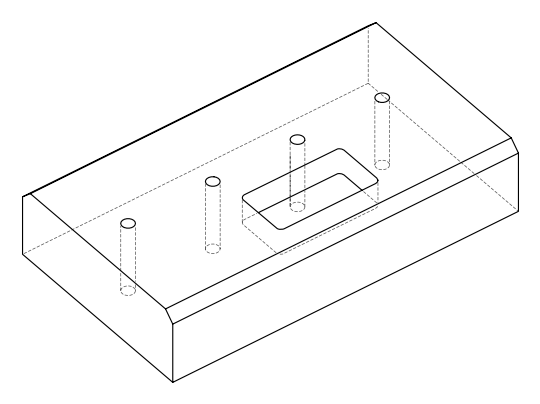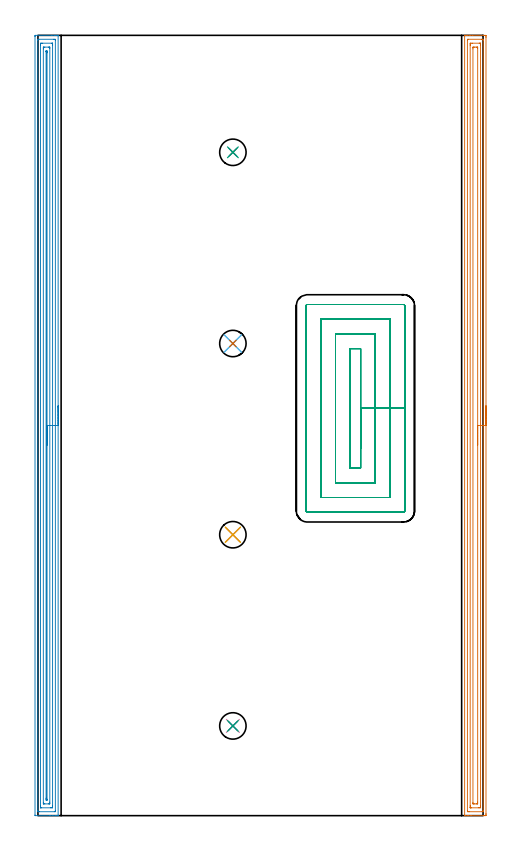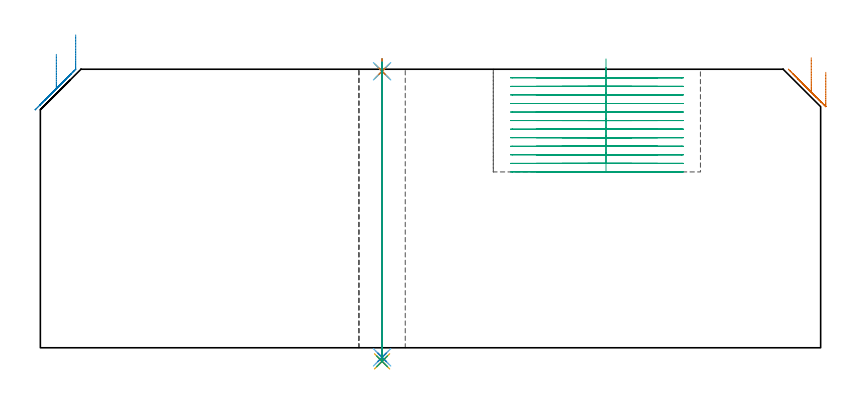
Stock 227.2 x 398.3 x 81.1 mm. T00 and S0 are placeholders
(PLAN: 15 operations, 10 tool changes, 55 min)
(1 AREA_MILL | FG_CHAMFER_SURFACE | UGT0205_001 | 13 min | 23658 mm3)
(2 AREA_MILL_1 | FG_CHAMFER_SURFACE_1 | UGT0205_001 | 16.12 min | 27727 mm3)
(3 MILL_RECTANGULAR_POCKET | POCKET_RECTANGULAR_STRAIGHT | NXT0201_013 | Follow Part, ap 2.5, ae 75% | 22.97 min | 208403 mm3)
(4 SPOT_DRILL | STEP1HOLE | NXT0321_9005460120000 | 0.03 min | 0 mm3)
(5 SPOT_DRILL_1 | STEP1HOLE_1 | NXT0321_9005460120000 | 0.03 min | 2 mm3)
(6 SPOT_DRILL_2 | STEP1HOLE_2 | NXT0321_9005460120000 | 0.03 min | 11 mm3)
(7 SPOT_DRILL_3 | STEP1HOLE_3 | NXT0321_9005460120000 | 0.03 min | 17 mm3)
(8 DRILL_THROUGH_HOLE_INTO_CENTER | STEP1HOLE | NXT0301_042 | 0.35 min | 3199 mm3)
(9 DRILL_TO_ENLARGE_THROUGH_HOLE | STEP1HOLE | NXT0301_102 | 0.35 min | 8376 mm3)
(10 DRILL_THROUGH_HOLE_INTO_CENTER_1 | STEP1HOLE_1 | NXT0301_042 | 0.35 min | 3169 mm3)
(11 DRILL_TO_ENLARGE_THROUGH_HOLE_1 | STEP1HOLE_1 | NXT0301_102 | 0.35 min | 8397 mm3)
(12 DRILL_THROUGH_HOLE_INTO_CENTER_2 | STEP1HOLE_2 | NXT0301_042 | 0.35 min | 3190 mm3)
(13 DRILL_TO_ENLARGE_THROUGH_HOLE_2 | STEP1HOLE_2 | NXT0301_102 | 0.35 min | 8386 mm3)
(14 DRILL_THROUGH_HOLE_INTO_CENTER_3 | STEP1HOLE_3 | NXT0301_042 | 0.35 min | 3182 mm3)
(15 DRILL_TO_ENLARGE_THROUGH_HOLE_3 | STEP1HOLE_3 | NXT0301_102 | 0.35 min | 8405 mm3)
(TOOL UGT0205_001 | Chamfer Mill 20 x 3 x 45 deg. | D20 FL50 Z2)
(TOOL NXT0201_013 | ENDMILL 10mm | D10 FL30 Z4)
(TOOL NXT0321_9005460120000 | NC Spot Drill, 142deg, 12mm, Carbide, Uncoated | D12 PA142 FL30 Z2)
(TOOL NXT0301_042 | Carbide Drill 7.1mm [860.1-0710-057A1-MM 2214] | D7.1 PA140 FL85 Z2)
(TOOL NXT0301_102 | Carbide Drill 13.5mm [860.1-1350-108A1-MM 2214] | D13.5 PA140 FL123 Z2)
(OP 1 AREA_MILL)
G17 G21 G94 G90
T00 M6
G54
G17 G0 G90 X228.7 Y209.15 S1061 M3
G43 Z91.1 H0
Z80.2
G94 G1 Y209.112 Z79.328 F250.
Y208.998 Z78.463
Y208.809 Z77.612
Y208.547 Z76.78
Y208.213 Z75.974
Y207.81 Z75.2
Y207.342 Z74.464
Y206.81 Z73.772
Y206.221 Z73.129
Y205.578 Z72.539
Y204.886 Z72.008
Y204.15 Z71.54
Y203.376 Z71.137
Y202.57 Z70.803
Y201.738 Z70.541
Y200.886 Z70.352
Y200.022 Z70.238
Y199.15 Z70.2
Y0.962
X228.699 Y0.63 Z70.201
X228.694 Y0.073 Z70.203
X228.692 Y0.008 Z70.206
X228.14 Y0.004 Z70.757
X227.514 Y0. Z71.384
X221.027 Z77.868
X219.613 Z79.283
X219.249 Z79.646
X218.258 Z80.641
X217.845 Y0.007 Z81.046
X217.803 Y0.01 Z81.088
X217.8 Y0.183 Z81.1
Y398.117
X217.803 Y398.29 Z81.088
X217.845 Y398.293 Z81.046
X218.259 Y398.3 Z80.641
X218.52 Z80.38
X219.249 Z79.646
X220.502 Z78.395
X221.916 Z76.979
X227.514 Z71.384
X228.14 Y398.296 Z70.757
X228.692 Y398.292 Z70.206
X228.694 Y398.227 Z70.203
X228.699 Y397.67 Z70.201
X228.7 Y397.107 Z70.2
Y199.15
X227.286 Z71.614
X227.285 Y2.419 Z71.615
X227.284 Y2.386 Z71.616
X227.251 Y2.01 Z71.649
X226.777 Y2.001 Z72.123
X220.138 Y2. Z78.762
X219.664 Y2.001 Z79.236
X219.249 Y2.01 Z79.651
X219.216 Y2.419 Z79.684
X219.215 Y2.453 Z79.685
Y395.881
X219.216 Y395.914 Z79.684
X219.249 Y396.29 Z79.651
X219.723 Y396.299 Z79.177
X226.362 Y396.3 Z72.538
X226.836 Y396.299 Z72.064
X227.251 Y396.29 Z71.649
X227.284 Y395.881 Z71.616
X227.285 Y395.847 Z71.615
X227.286 Y199.15 Z71.614
X225.872 Z73.028
X225.871 Y5.102 Z73.029
X225.87 Y4.702 Z73.03
X225.867 Y4.207 Z73.033
X225.865 Y4.017 Z73.035
X225.674 Y4.005 Z73.226
X225.473 Y4.002 Z73.427
X224.79 Y4. Z74.11
X221.233 Z77.667
X221.027 Y4.001 Z77.873
X220.821 Y4.003 Z78.079
X220.684 Y4.007 Z78.216
X220.639 Y4.01 Z78.261
X220.635 Y4.028 Z78.265
X220.632 Y4.074 Z78.268
X220.63 Y4.207 Z78.27
X220.629 Y4.608 Z78.271
X220.628 Y5.102 Z78.272
X220.629 Y393.198 Z78.271
X220.63 Y393.598 Z78.27
X220.633 Y394.093 Z78.267
X220.635 Y394.283 Z78.265
X220.826 Y394.295 Z78.074
X221.027 Y394.298 Z77.873
X221.71 Y394.3 Z77.19
X225.267 Z73.633
X225.473 Y394.299 Z73.427
X225.679 Y394.297 Z73.221
X225.816 Y394.293 Z73.084
X225.861 Y394.29 Z73.039
X225.865 Y394.272 Z73.035
X225.868 Y394.226 Z73.032
X225.87 Y394.093 Z73.03
X225.871 Y393.692 Z73.029
X225.872 Y393.198 Z73.028
Y199.15
X224.457 Z74.443
Y6.89
X224.453 Y6.127 Z74.447
X224.451 Y6.022 Z74.449
X224.358 Y6.01 Z74.542
X224.137 Y6.005 Z74.763
X223.695 Y6. Z75.205
X222.805 Z76.095
X222.362 Y6.005 Z76.538
X222.142 Y6.01 Z76.758
X222.049 Y6.02 Z76.851
X222.048 Y6.093 Z76.852
X222.043 Y6.763 Z76.857
Y391.41
X222.047 Y392.173 Z76.853
X222.049 Y392.278 Z76.851
X222.142 Y392.29 Z76.758
X222.363 Y392.295 Z76.537
X222.805 Y392.3 Z76.095
X223.695 Z75.205
X224.138 Y392.295 Z74.762
X224.358 Y392.29 Z74.542
X224.451 Y392.28 Z74.449
X224.452 Y392.207 Z74.448
X224.457 Y391.537 Z74.443
Y199.15
Y198.278 Z74.481
Y197.414 Z74.595
Y196.562 Z74.783
Y195.73 Z75.046
Y194.924 Z75.38
Y194.15 Z75.782
Y193.414 Z76.251
Y192.722 Z76.782
Y192.079 Z77.372
Y191.49 Z78.015
Y190.958 Z78.707
Y190.49 Z79.443
Y190.087 Z80.216
Y189.753 Z81.022
Y189.491 Z81.854
Y189.302 Z82.706
Y189.188 Z83.571
Y189.15 Z84.443
G0 Z91.1
M5
M2
(OP 2 AREA_MILL_1)
G17 G21 G94 G90
T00 M6
G54
G17 G0 G90 X10.3 Y209.15 S1061 M3
G43 Z91.1 H0
G94 G1 Y209.112 Z90.228 F250.
Y208.998 Z89.363
Y208.809 Z88.512
Y208.547 Z87.68
Y208.213 Z86.874
Y207.81 Z86.1
Y207.342 Z85.364
Y206.81 Z84.672
Y206.221 Z84.029
Y205.578 Z83.439
Y204.886 Z82.908
Y204.15 Z82.44
Y203.376 Z82.037
Y202.57 Z81.703
Y201.738 Z81.441
Y200.887 Z81.252
Y200.022 Z81.138
Y199.15 Z81.1
Y0.183
X10.297 Y0.01 Z81.088
X10.253 Y0.006 Z81.045
X9.838 Y0. Z80.638
X9.576 Z80.376
X8.847 Z79.642
X7.593 Z78.39
X6.179 Z76.975
X-1.199 Z69.598
X-1.492 Y0.01 Z69.306
X-1.499 Y0.302 Z69.299
X-1.5 Y397.67 Z69.3
X-1.497 Y398. Z69.302
X-1.492 Y398.29 Z69.306
X-1.199 Y398.3 Z69.598
X7.068 Z77.863
X8.483 Z79.279
X8.847 Z79.642
X9.576 Z80.376
X9.838 Z80.638
X10.253 Y398.294 Z81.045
X10.297 Y398.29 Z81.088
X10.3 Y398.117 Z81.1
Y199.15
X8.886 Z79.686
X8.885 Y2.419 Z79.685
X8.883 Y2.382 Z79.683
X8.847 Y2.01 Z79.647
X8.373 Y2.001 Z79.173
X0.842 Y2. Z71.642
X0.368 Y2.001 Z71.168
X-0.047 Y2.01 Z70.753
X-0.083 Y2.419 Z70.717
X-0.085 Y2.457 Z70.715
Y395.881
X-0.084 Y395.918 Z70.716
X-0.047 Y396.29 Z70.753
X0.427 Y396.299 Z71.227
X7.958 Y396.3 Z78.758
X8.432 Y396.299 Z79.232
X8.847 Y396.29 Z79.647
X8.883 Y395.881 Z79.683
X8.885 Y395.843 Z79.685
X8.886 Y199.15 Z79.686
X7.472 Z78.272
X7.471 Y5.102 Z78.271
X7.47 Y4.697 Z78.27
X7.467 Y4.207 Z78.267
X7.464 Y4.014 Z78.264
X7.27 Y4.004 Z78.07
X7.068 Y4.002 Z77.868
X6.385 Y4. Z77.185
X1.732 Y4.001 Z72.532
X1.526 Y4.003 Z72.326
X1.388 Y4.007 Z72.188
X1.342 Y4.01 Z72.142
X1.335 Y4.026 Z72.135
X1.333 Y4.073 Z72.133
X1.33 Y4.207 Z72.13
X1.329 Y4.612 Z72.129
X1.328 Y5.102 Z72.128
X1.329 Y393.198 Z72.129
X1.33 Y393.603 Z72.13
X1.333 Y394.093 Z72.133
X1.335 Y394.286 Z72.135
X1.53 Y394.296 Z72.33
X1.732 Y394.298 Z72.532
X2.415 Y394.3 Z73.215
X7.068 Y394.299 Z77.868
X7.274 Y394.297 Z78.074
X7.412 Y394.293 Z78.212
X7.458 Y394.29 Z78.258
X7.465 Y394.274 Z78.265
X7.467 Y394.227 Z78.267
X7.47 Y394.093 Z78.27
X7.471 Y393.688 Z78.271
X7.472 Y393.198 Z78.272
Y199.15
X6.057 Z76.857
Y6.89
X6.053 Y6.122 Z76.853
X6.051 Y6.017 Z76.851
X5.953 Y6.01 Z76.753
X5.732 Y6.005 Z76.532
X5.289 Y6. Z76.089
X3.511 Z74.311
X3.066 Y6.004 Z73.866
X2.847 Y6.01 Z73.647
X2.75 Y6.016 Z73.55
X2.748 Y6.09 Z73.548
X2.743 Y6.767 Z73.543
Y391.41
X2.747 Y392.178 Z73.547
X2.749 Y392.283 Z73.549
X2.847 Y392.29 Z73.647
X3.068 Y392.295 Z73.868
X3.511 Y392.3 Z74.311
X5.289 Z76.089
X5.733 Y392.296 Z76.533
X5.953 Y392.29 Z76.753
X6.05 Y392.284 Z76.85
X6.052 Y392.21 Z76.852
X6.057 Y391.533 Z76.857
Y199.15
X4.643 Z75.443
Y8.434
X4.641 Y8.19 Z75.441
X4.637 Y8.028 Z75.437
X4.636 Y8.008 Z75.436
X4.631 Y8.006 Z75.431
X4.611 Y8.002 Z75.411
X4.569 Y8.001 Z75.369
X4.4 Y8.002 Z75.2
X4.179 Y8.006 Z74.979
X4.163 Y8.018 Z74.963
X4.161 Y8.025 Z74.961
X4.158 Y8.678 Z74.958
X4.157 Y8.923 Z74.957
Y389.866
X4.159 Y390.111 Z74.959
X4.162 Y390.273 Z74.962
X4.164 Y390.292 Z74.964
X4.169 Y390.294 Z74.969
X4.189 Y390.298 Z74.989
X4.231 Y390.299 Z75.031
X4.4 Y390.298 Z75.2
X4.621 Y390.294 Z75.421
X4.637 Y390.282 Z75.437
X4.639 Y390.275 Z75.439
X4.642 Y389.622 Z75.442
X4.643 Y389.377 Z75.443
Y199.15
Y198.278 Z75.481
Y197.414 Z75.595
Y196.562 Z75.784
Y195.73 Z76.046
Y194.924 Z76.38
Y194.15 Z76.783
Y193.414 Z77.252
Y192.722 Z77.783
Y192.079 Z78.372
Y191.49 Z79.015
Y190.958 Z79.707
Y190.49 Z80.443
Y190.087 Z81.217
Y189.753 Z82.023
Y189.491 Z82.855
Y189.302 Z83.707
Y189.188 Z84.572
Y189.15 Z85.443
G0 Z91.1
M5
M2
(OP 3 MILL_RECTANGULAR_POCKET)
G17 G21 G94 G90
T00 M6
G54
G17 G0 G90 X164.7 Y187.405 S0 M3
G43 Z91.1 H0
Z84.1
G94 G1 Y207.9 Z78.608 F250.
Y238.4 F500.
X159.4
Y177.4
X164.7
Y207.9
X172.2
Y245.9
X151.9
Y169.9
X172.2
Y207.9
X179.7
Y253.4
X144.4
Y162.4
X179.7
Y207.9
X187.2
Y260.3
G3 X186.6 Y260.9 R0.6
G1 X137.5
G3 X136.9 Y260.3 R0.6
G1 Y155.5
G3 X137.5 Y154.9 R0.6
G1 X186.6
G3 X187.2 Y155.5 R0.6
G1 Y207.9
Y208.9
G0 X164.7 Y187.405 Z81.608
G1 Y207.9 Z76.117 F250.
Y238.4 F500.
X159.4
Y177.4
X164.7
Y207.9
X172.2
Y245.9
X151.9
Y169.9
X172.2
Y207.9
X179.7
Y253.4
X144.4
Y162.4
X179.7
Y207.9
X187.2
Y260.3
G3 X186.6 Y260.9 R0.6
G1 X137.5
G3 X136.9 Y260.3 R0.6
G1 Y155.5
G3 X137.5 Y154.9 R0.6
G1 X186.6
G3 X187.2 Y155.5 R0.6
G1 Y207.9
Y208.9
G0 X164.7 Y187.405 Z79.117
G1 Y207.9 Z73.625 F250.
Y238.4 F500.
X159.4
Y177.4
X164.7
Y207.9
X172.2
Y245.9
X151.9
Y169.9
X172.2
Y207.9
X179.7
Y253.4
X144.4
Y162.4
X179.7
Y207.9
X187.2
Y260.3
G3 X186.6 Y260.9 R0.6
G1 X137.5
G3 X136.9 Y260.3 R0.6
G1 Y155.5
G3 X137.5 Y154.9 R0.6
G1 X186.6
G3 X187.2 Y155.5 R0.6
G1 Y207.9
Y208.9
G0 X164.7 Y187.405 Z76.625
G1 Y207.9 Z71.133 F250.
Y238.4 F500.
X159.4
Y177.4
X164.7
Y207.9
X172.2
Y245.9
X151.9
Y169.9
X172.2
Y207.9
X179.7
Y253.4
X144.4
Y162.4
X179.7
Y207.9
X187.2
Y260.3
G3 X186.6 Y260.9 R0.6
G1 X137.5
G3 X136.9 Y260.3 R0.6
G1 Y155.5
G3 X137.5 Y154.9 R0.6
G1 X186.6
G3 X187.2 Y155.5 R0.6
G1 Y207.9
Y208.9
G0 X164.7 Y187.405 Z74.133
G1 Y207.9 Z68.642 F250.
Y238.4 F500.
X159.4
Y177.4
X164.7
Y207.9
X172.2
Y245.9
X151.9
Y169.9
X172.2
Y207.9
X179.7
Y253.4
X144.4
Y162.4
X179.7
Y207.9
X187.2
Y260.3
G3 X186.6 Y260.9 R0.6
G1 X137.5
G3 X136.9 Y260.3 R0.6
G1 Y155.5
G3 X137.5 Y154.9 R0.6
G1 X186.6
G3 X187.2 Y155.5 R0.6
G1 Y207.9
Y208.9
G0 X164.7 Y187.405 Z71.642
G1 Y207.9 Z66.15 F250.
Y238.4 F500.
X159.4
Y177.4
X164.7
Y207.9
X172.2
Y245.9
X151.9
Y169.9
X172.2
Y207.9
X179.7
Y253.4
X144.4
Y162.4
X179.7
Y207.9
X187.2
Y260.3
G3 X186.6 Y260.9 R0.6
G1 X137.5
G3 X136.9 Y260.3 R0.6
G1 Y155.5
G3 X137.5 Y154.9 R0.6
G1 X186.6
G3 X187.2 Y155.5 R0.6
G1 Y207.9
Y208.9
G0 X164.7 Y187.405 Z69.15
G1 Y207.9 Z63.658 F250.
Y238.4 F500.
X159.4
Y177.4
X164.7
Y207.9
X172.2
Y245.9
X151.9
Y169.9
X172.2
Y207.9
X179.7
Y253.4
X144.4
Y162.4
X179.7
Y207.9
X187.2
Y260.3
G3 X186.6 Y260.9 R0.6
G1 X137.5
G3 X136.9 Y260.3 R0.6
G1 Y155.5
G3 X137.5 Y154.9 R0.6
G1 X186.6
G3 X187.2 Y155.5 R0.6
G1 Y207.9
Y208.9
G0 X164.7 Y187.405 Z66.658
G1 Y207.9 Z61.167 F250.
Y238.4 F500.
X159.4
Y177.4
X164.7
Y207.9
X172.2
Y245.9
X151.9
Y169.9
X172.2
Y207.9
X179.7
Y253.4
X144.4
Y162.4
X179.7
Y207.9
X187.2
Y260.3
G3 X186.6 Y260.9 R0.6
G1 X137.5
G3 X136.9 Y260.3 R0.6
G1 Y155.5
G3 X137.5 Y154.9 R0.6
G1 X186.6
G3 X187.2 Y155.5 R0.6
G1 Y207.9
Y208.9
G0 X164.7 Y187.405 Z64.167
G1 Y207.9 Z58.675 F250.
Y238.4 F500.
X159.4
Y177.4
X164.7
Y207.9
X172.2
Y245.9
X151.9
Y169.9
X172.2
Y207.9
X179.7
Y253.4
X144.4
Y162.4
X179.7
Y207.9
X187.2
Y260.3
G3 X186.6 Y260.9 R0.6
G1 X137.5
G3 X136.9 Y260.3 R0.6
G1 Y155.5
G3 X137.5 Y154.9 R0.6
G1 X186.6
G3 X187.2 Y155.5 R0.6
G1 Y207.9
Y208.9
G0 X164.7 Y187.405 Z61.675
G1 Y207.9 Z56.183 F250.
Y238.4 F500.
X159.4
Y177.4
X164.7
Y207.9
X172.2
Y245.9
X151.9
Y169.9
X172.2
Y207.9
X179.7
Y253.4
X144.4
Y162.4
X179.7
Y207.9
X187.2
Y260.3
G3 X186.6 Y260.9 R0.6
G1 X137.5
G3 X136.9 Y260.3 R0.6
G1 Y155.5
G3 X137.5 Y154.9 R0.6
G1 X186.6
G3 X187.2 Y155.5 R0.6
G1 Y207.9
Y208.9
G0 X164.7 Y187.405 Z59.183
G1 Y207.9 Z53.692 F250.
Y238.4 F500.
X159.4
Y177.4
X164.7
Y207.9
X172.2
Y245.9
X151.9
Y169.9
X172.2
Y207.9
X179.7
Y253.4
X144.4
Y162.4
X179.7
Y207.9
X187.2
Y260.3
G3 X186.6 Y260.9 R0.6
G1 X137.5
G3 X136.9 Y260.3 R0.6
G1 Y155.5
G3 X137.5 Y154.9 R0.6
G1 X186.6
G3 X187.2 Y155.5 R0.6
G1 Y207.9
Y208.9
G0 X164.7 Y187.405 Z56.692
G1 Y207.9 Z51.2 F250.
Y238.4 F500.
X159.4
Y177.4
X164.7
Y207.9
X172.2
Y245.9
X151.9
Y169.9
X172.2
Y207.9
X179.7
Y253.4
X144.4
Y162.4
X179.7
Y207.9
X187.2
Y260.3
G3 X186.6 Y260.9 R0.6
G1 X137.5
G3 X136.9 Y260.3 R0.6
G1 Y155.5
G3 X137.5 Y154.9 R0.6
G1 X186.6
G3 X187.2 Y155.5 R0.6
G1 Y207.9
Y208.9
G0 Z91.1
M5
M2
(OP 4 SPOT_DRILL)
G17 G21 G94 G90
T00 M6
G54
G17 G0 G90 X99.5 Y45.8 S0 M3
G43 Z91.1 H0
G94 G81 G98 Z80.51 F250. R84.1
G80
M5
M2
(OP 5 SPOT_DRILL_1)
G17 G21 G94 G90
T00 M6
G54
G17 G0 G90 X99.5 Y143.4 S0 M3
G43 Z91.1 H0
G94 G81 G98 Z80.51 F250. R84.1
G80
M5
M2
(OP 6 SPOT_DRILL_2)
G17 G21 G94 G90
T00 M6
G54
G17 G0 G90 X99.5 Y241. S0 M3
G43 Z91.1 H0
G94 G81 G98 Z80.51 F250. R84.1
G80
M5
M2
(OP 7 SPOT_DRILL_3)
G17 G21 G94 G90
T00 M6
G54
G17 G0 G90 X99.5 Y338.6 S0 M3
G43 Z91.1 H0
G94 G81 G98 Z80.51 F250. R84.1
G80
M5
M2
(OP 8 DRILL_THROUGH_HOLE_INTO_CENTER)
G17 G21 G94 G90
T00 M6
G54
G17 G0 G90 X99.5 Y45.8 S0 M3
G43 Z91.1 H1
G94 G73 G98 Z-2.792 F250. Q6.991 R83.1
G80
M5
M2
(OP 9 DRILL_TO_ENLARGE_THROUGH_HOLE)
G17 G21 G94 G90
T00 M6
G54
G17 G0 G90 X99.5 Y45.8 S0 M3
G43 Z91.1 H1
G94 G73 G98 Z-3.957 F250. Q12.151 R83.1
G80
M5
M2
(OP 10 DRILL_THROUGH_HOLE_INTO_CENTER_1)
G17 G21 G94 G90
T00 M6
G54
G17 G0 G90 X99.5 Y143.4 S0 M3
G43 Z91.1 H1
G94 G73 G98 Z-2.792 F250. Q6.991 R83.1
G80
M5
M2
(OP 11 DRILL_TO_ENLARGE_THROUGH_HOLE_1)
G17 G21 G94 G90
T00 M6
G54
G17 G0 G90 X99.5 Y143.4 S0 M3
G43 Z91.1 H1
G94 G73 G98 Z-3.957 F250. Q12.151 R83.1
G80
M5
M2
(OP 12 DRILL_THROUGH_HOLE_INTO_CENTER_2)
G17 G21 G94 G90
T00 M6
G54
G17 G0 G90 X99.5 Y241. S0 M3
G43 Z91.1 H1
G94 G73 G98 Z-2.792 F250. Q6.991 R83.1
G80
M5
M2
(OP 13 DRILL_TO_ENLARGE_THROUGH_HOLE_2)
G17 G21 G94 G90
T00 M6
G54
G17 G0 G90 X99.5 Y241. S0 M3
G43 Z91.1 H1
G94 G73 G98 Z-3.957 F250. Q12.151 R83.1
G80
M5
M2
(OP 14 DRILL_THROUGH_HOLE_INTO_CENTER_3)
G17 G21 G94 G90
T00 M6
G54
G17 G0 G90 X99.5 Y338.6 S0 M3
G43 Z91.1 H1
G94 G73 G98 Z-2.792 F250. Q6.991 R83.1
G80
M5
M2
(OP 15 DRILL_TO_ENLARGE_THROUGH_HOLE_3)
G17 G21 G94 G90
T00 M6
G54
G17 G0 G90 X99.5 Y338.6 S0 M3
G43 Z91.1 H1
G94 G73 G98 Z-3.957 F250. Q12.151 R83.1
G80
M5
M2
